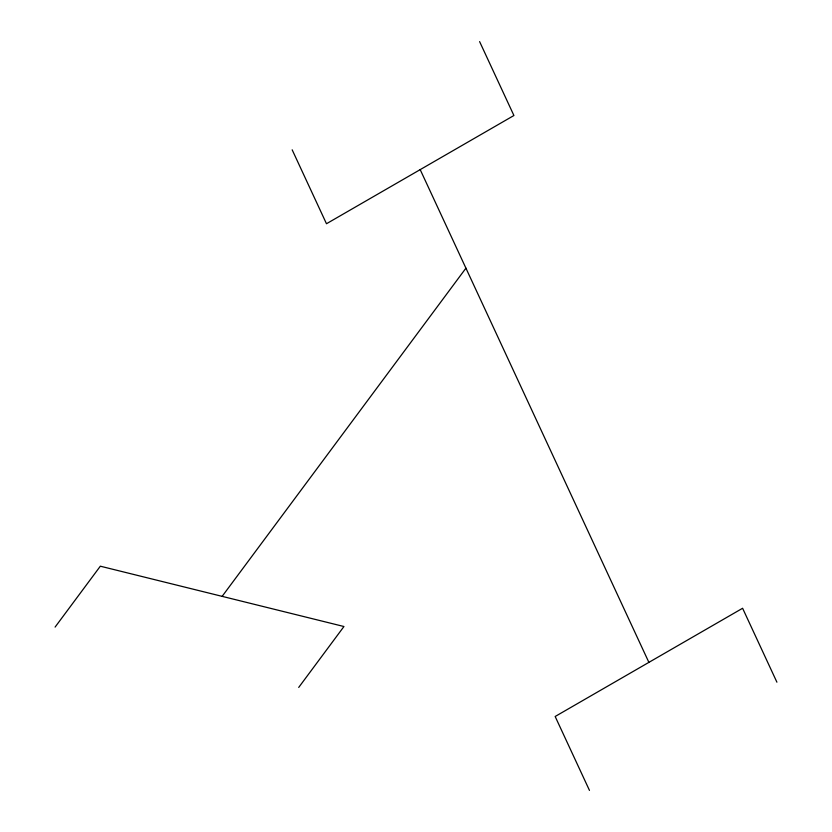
<?xml version="1.0" encoding="UTF-8"?>
<svg xmlns="http://www.w3.org/2000/svg" width="832" height="832" viewBox="0 0 832 832"><rect width="100%" height="100%" fill="white"/><g stroke="black" fill="none" stroke-linecap="round" stroke-linejoin="round"><path stroke-width="1.25" d="M55.089 627.099L100.329 566.197L343.949 626.517L298.709 687.43M222.144 596.357L465.93 268.174M479.606 41.6L513.916 115.513L326.477 223.735L292.167 149.812M776.911 682.188L742.602 608.265L555.162 716.487L589.472 790.4M420.191 169.624L648.887 662.376"/></g></svg>
